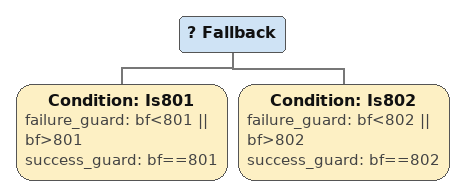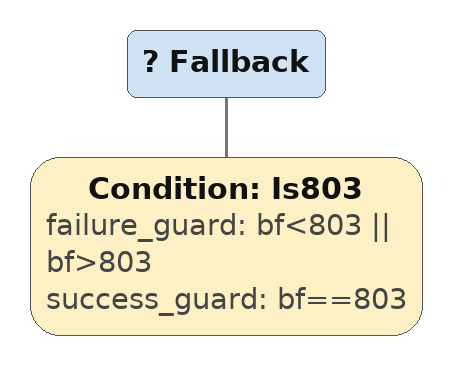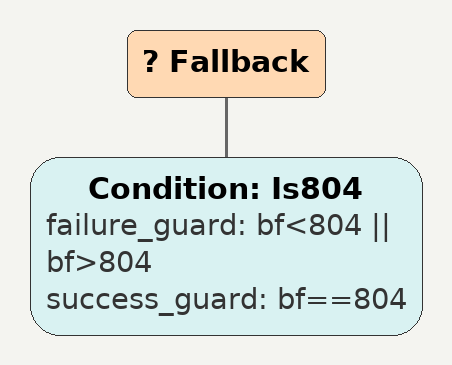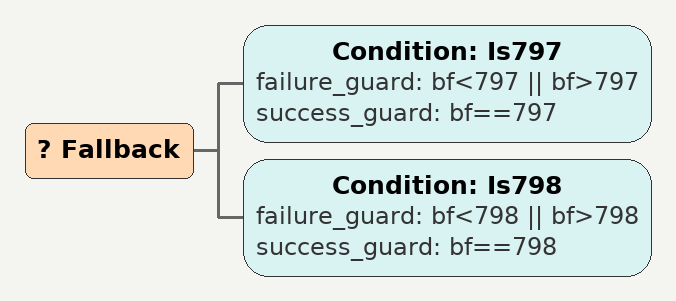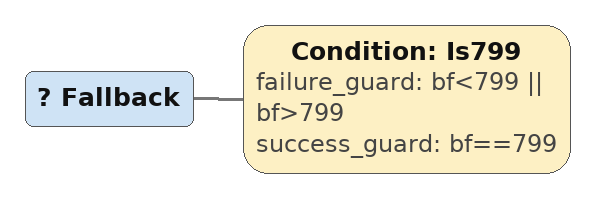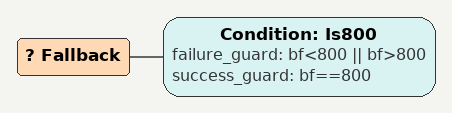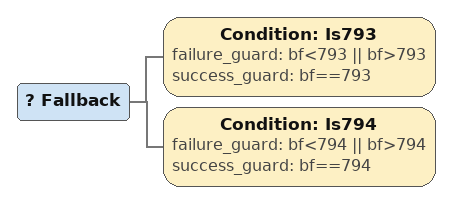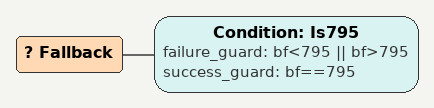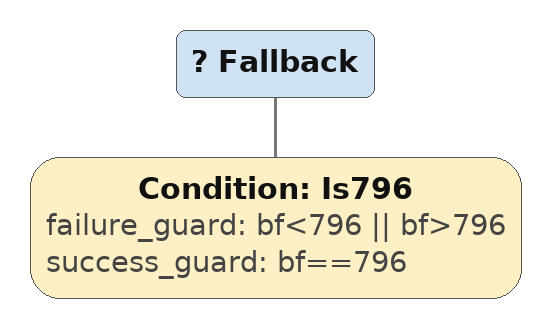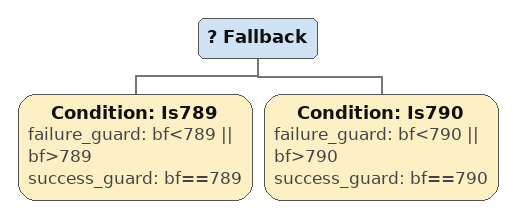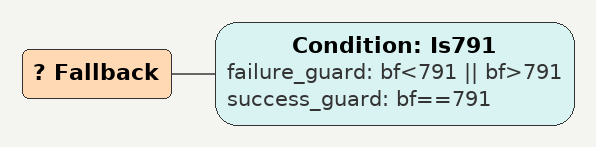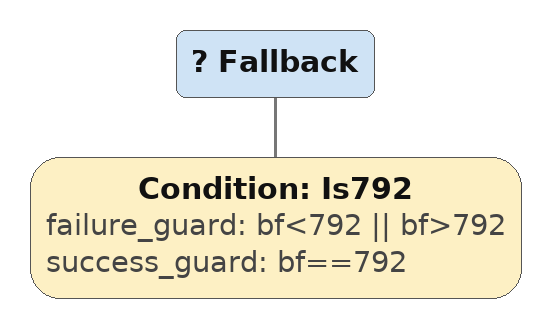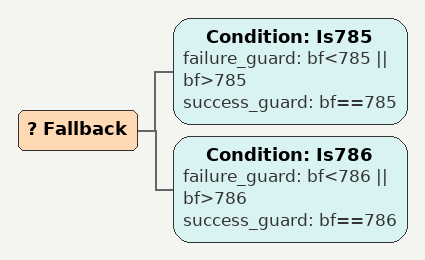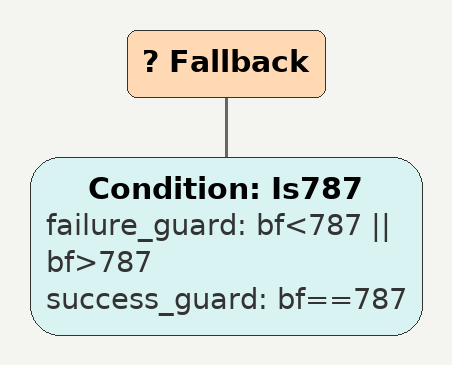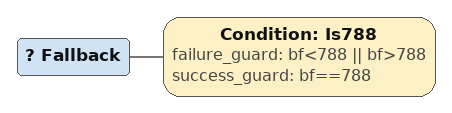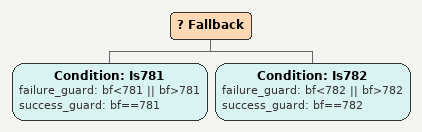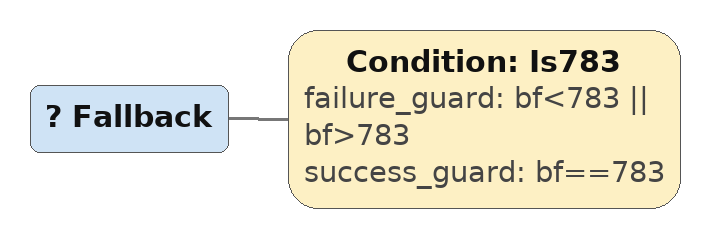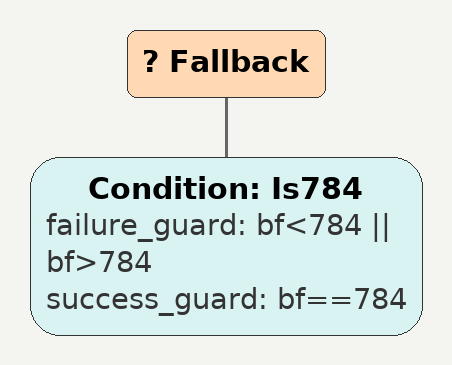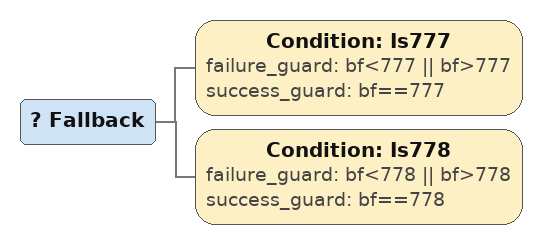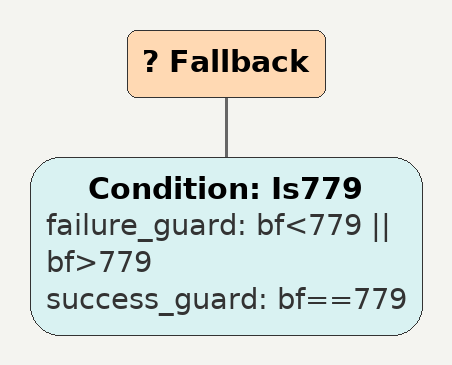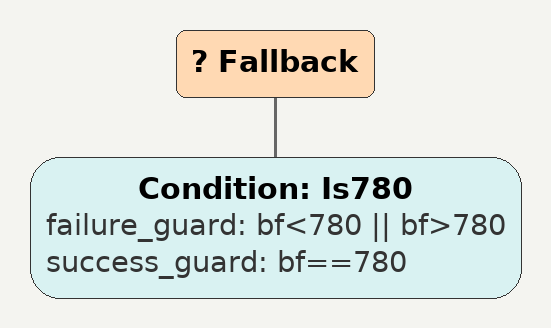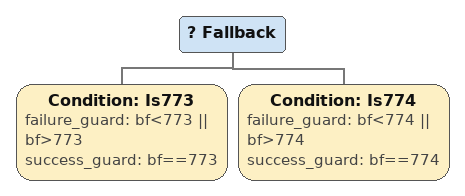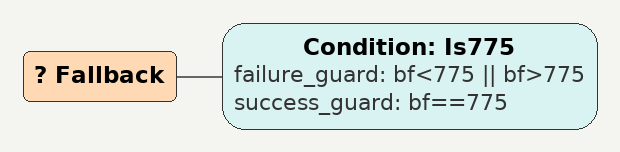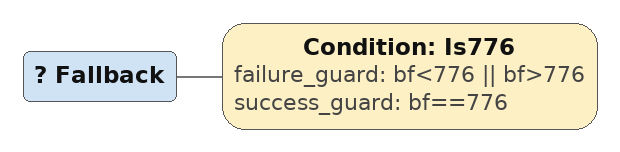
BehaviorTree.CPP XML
<Fallback>
    <Condition ID="Is801" failure_guard="bf&lt;801 || bf>801" success_guard="bf==801"/>
    <Condition ID="Is802" failure_guard="bf&lt;802 || bf>802" success_guard="bf==802"/>
        sequence800
        sequence
        children {
        } end_children
    } end_composite
</Fallback>

<Fallback>
    <Condition ID="Is803" failure_guard="bf&lt;803 || bf>803" success_guard="bf==803"/>
        sequence800
        sequence
        children {
        } end_children
    } end_composite
</Fallback>

<Fallback>
    <Condition ID="Is804" failure_guard="bf&lt;804 || bf>804" success_guard="bf==804"/>
        sequence800
        sequence
        children {
        } end_children
    } end_composite
</Fallback>

<Fallback>
    <Condition ID="Is797" failure_guard="bf&lt;797 || bf>797" success_guard="bf==797"/>
    <Condition ID="Is798" failure_guard="bf&lt;798 || bf>798" success_guard="bf==798"/>
        sequence796
        sequence
        children {
        } end_children
    } end_composite
</Fallback>

<Fallback>
    <Condition ID="Is799" failure_guard="bf&lt;799 || bf>799" success_guard="bf==799"/>
        sequence796
        sequence
        children {
        } end_children
    } end_composite
</Fallback>

<Fallback>
    <Condition ID="Is800" failure_guard="bf&lt;800 || bf>800" success_guard="bf==800"/>
        sequence796
        sequence
        children {
        } end_children
    } end_composite
</Fallback>

<Fallback>
    <Condition ID="Is793" failure_guard="bf&lt;793 || bf>793" success_guard="bf==793"/>
    <Condition ID="Is794" failure_guard="bf&lt;794 || bf>794" success_guard="bf==794"/>
        sequence792
        sequence
        children {
        } end_children
    } end_composite
</Fallback>

<Fallback>
    <Condition ID="Is795" failure_guard="bf&lt;795 || bf>795" success_guard="bf==795"/>
        sequence792
        sequence
        children {
        } end_children
    } end_composite
</Fallback>

<Fallback>
    <Condition ID="Is796" failure_guard="bf&lt;796 || bf>796" success_guard="bf==796"/>
        sequence792
        sequence
        children {
        } end_children
    } end_composite
</Fallback>

<Fallback>
    <Condition ID="Is789" failure_guard="bf&lt;789 || bf>789" success_guard="bf==789"/>
    <Condition ID="Is790" failure_guard="bf&lt;790 || bf>790" success_guard="bf==790"/>
        sequence788
        sequence
        children {
        } end_children
    } end_composite
</Fallback>

<Fallback>
    <Condition ID="Is791" failure_guard="bf&lt;791 || bf>791" success_guard="bf==791"/>
        sequence788
        sequence
        children {
        } end_children
    } end_composite
</Fallback>

<Fallback>
    <Condition ID="Is792" failure_guard="bf&lt;792 || bf>792" success_guard="bf==792"/>
        sequence788
        sequence
        children {
        } end_children
    } end_composite
</Fallback>

<Fallback>
    <Condition ID="Is785" failure_guard="bf&lt;785 || bf>785" success_guard="bf==785"/>
    <Condition ID="Is786" failure_guard="bf&lt;786 || bf>786" success_guard="bf==786"/>
        sequence784
        sequence
        children {
        } end_children
    } end_composite
</Fallback>

<Fallback>
    <Condition ID="Is787" failure_guard="bf&lt;787 || bf>787" success_guard="bf==787"/>
        sequence784
        sequence
        children {
        } end_children
    } end_composite
</Fallback>

<Fallback>
    <Condition ID="Is788" failure_guard="bf&lt;788 || bf>788" success_guard="bf==788"/>
        sequence784
        sequence
        children {
        } end_children
    } end_composite
</Fallback>

<Fallback>
    <Condition ID="Is781" failure_guard="bf&lt;781 || bf>781" success_guard="bf==781"/>
    <Condition ID="Is782" failure_guard="bf&lt;782 || bf>782" success_guard="bf==782"/>
        sequence780
        sequence
        children {
        } end_children
    } end_composite
</Fallback>

<Fallback>
    <Condition ID="Is783" failure_guard="bf&lt;783 || bf>783" success_guard="bf==783"/>
        sequence780
        sequence
        children {
        } end_children
    } end_composite
</Fallback>

<Fallback>
    <Condition ID="Is784" failure_guard="bf&lt;784 || bf>784" success_guard="bf==784"/>
        sequence780
        sequence
        children {
        } end_children
    } end_composite
</Fallback>

<Fallback>
    <Condition ID="Is777" failure_guard="bf&lt;777 || bf>777" success_guard="bf==777"/>
    <Condition ID="Is778" failure_guard="bf&lt;778 || bf>778" success_guard="bf==778"/>
        sequence776
        sequence
        children {
        } end_children
    } end_composite
</Fallback>

<Fallback>
    <Condition ID="Is779" failure_guard="bf&lt;779 || bf>779" success_guard="bf==779"/>
        sequence776
        sequence
        children {
        } end_children
    } end_composite
</Fallback>

<Fallback>
    <Condition ID="Is780" failure_guard="bf&lt;780 || bf>780" success_guard="bf==780"/>
        sequence776
        sequence
        children {
        } end_children
    } end_composite
</Fallback>

<Fallback>
    <Condition ID="Is773" failure_guard="bf&lt;773 || bf>773" success_guard="bf==773"/>
    <Condition ID="Is774" failure_guard="bf&lt;774 || bf>774" success_guard="bf==774"/>
        sequence772
        sequence
        children {
        } end_children
    } end_composite
</Fallback>

<Fallback>
    <Condition ID="Is775" failure_guard="bf&lt;775 || bf>775" success_guard="bf==775"/>
        sequence772
        sequence
        children {
        } end_children
    } end_composite
</Fallback>

<Fallback>
    <Condition ID="Is776" failure_guard="bf&lt;776 || bf>776" success_guard="bf==776"/>
        sequence772
        sequence
        children {
        } end_children
    } end_composite
</Fallback>
